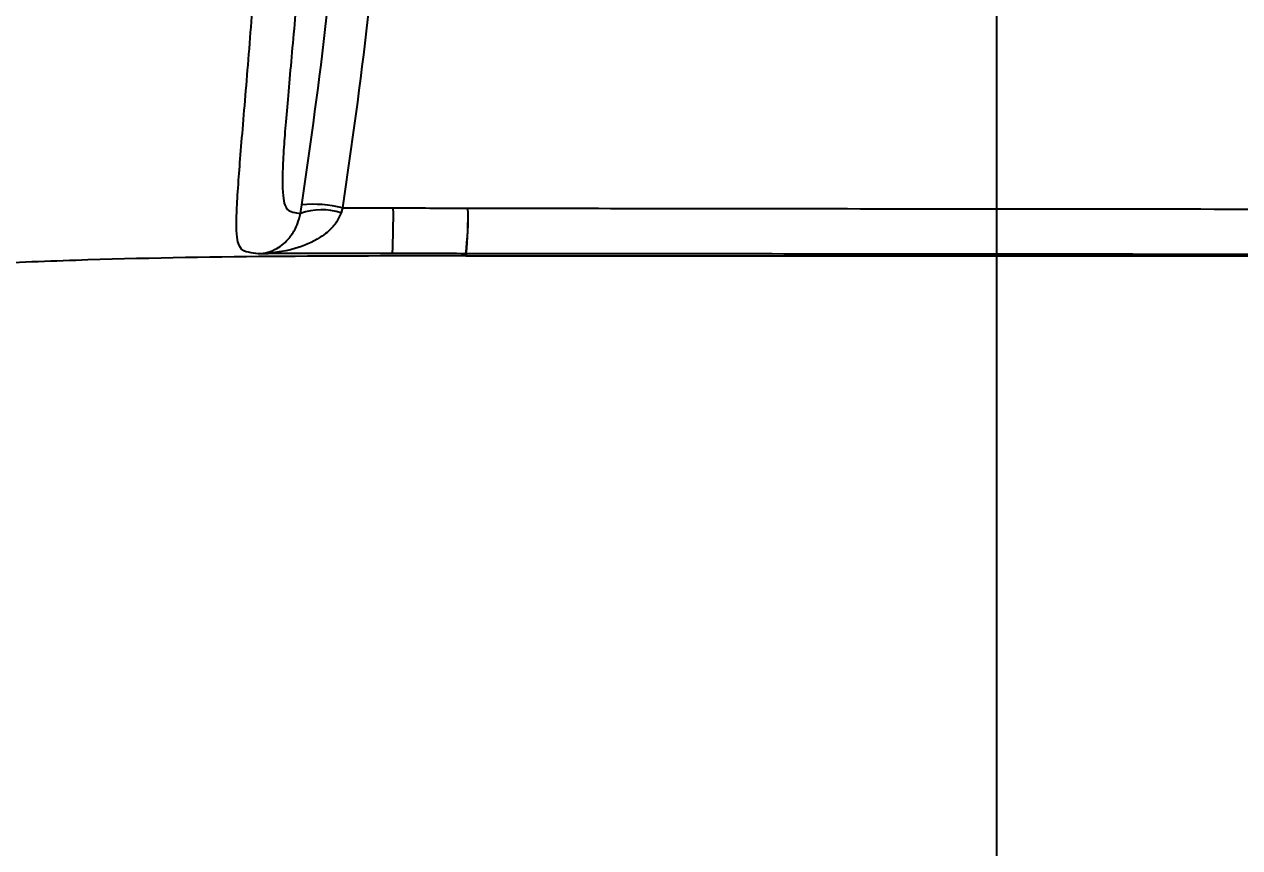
# Model space of a CAD drawing. Header units: inches. Extents: x 5 to 105, y 0 to 80.
# Drawn here: x 96.691 to 98.741, y 3.557 to 4.945 of the extents above; entities that cross this region are included whole.
import ezdxf

# ---------------------------------------------------------------- set-up
doc = ezdxf.new("R2010")
doc.units = ezdxf.units.IN
doc.header["$MEASUREMENT"] = 0
doc.layers.add('DIM', color=1, linetype='Continuous')
doc.styles.add('Arial', font='arial.ttf')
doc.dimstyles.new('ANSI & Metric .50 Stacked', dxfattribs={"dimscale": 2.666667, "dimtxt": 0.5, "dimasz": 0.625, "dimexe": 0.5, "dimexo": 0.5, "dimgap": 0.166667, "dimtad": 0, "dimtih": 1, "dimtoh": 1, "dimzin": 4, "dimdsep": 46, "dimtxsty": 'Arial', "dimcen": 0.25, "dimadec": 0, "dimazin": 0, "dimtfac": 0.75, "dimtofl": 0, "dimtmove": 0, "dimatfit": 3, "dimfxl": 1, "dimtolj": 1, "dimtzin": 0, "dimarcsym": 0})

# ---------------------------------------------------------------- blocks, each defined once
blk = doc.blocks.new('*D5')
at = {"layer": 'Defpoints', "color": 0, "transparency": 16777216}
for p in [(100.1465, 4.7069), (94.1083, 4.3011), (100.1465, 1.1511)]:
    blk.add_point(p, dxfattribs=at)
at = {"layer": 'DIM', "color": 0, "lineweight": -2, "transparency": 16777216}
for p, q in [((100.1465, 4.2069), (100.1465, 0.6511)), ((94.1083, 3.8011), (94.1083, 0.6511)), ((94.7333, 1.1511), (95.7297, 1.1511)), ((99.5215, 1.1511), (98.6875, 1.1511))]:
    blk.add_line(p, q, dxfattribs=at)
at = {"layer": 'DIM', "color": 0, "transparency": 16777216}
for points in [[(94.7333, 1.2552), (94.7333, 1.0469), (94.1083, 1.1511)], [(99.5215, 1.2552), (99.5215, 1.0469), (100.1465, 1.1511)]]:
    blk.add_solid(points, dxfattribs=at)
at = {"layer": 'DIM', "color": 0, "transparency": 16777216, "char_height": 0.5, "attachment_point": 5, "style": 'Arial'}
for s, insert in [('\\A1;6.04', (97.2086, 1.573)), ('\\A1;[153mm]', (97.2086, 0.664))]:
    blk.add_mtext(s, dxfattribs=dict(at, insert=insert))
blk = doc.blocks.new('*D6')
at = {"layer": 'Defpoints', "color": 0, "transparency": 16777216}
for p in [(98.3308, 6.5499), (100.1465, 4.7069), (100.1465, 2.8047)]:
    blk.add_point(p, dxfattribs=at)
at = {"layer": 'DIM', "color": 0, "lineweight": -2, "transparency": 16777216}
for p, q in [((98.3308, 6.0499), (98.3308, 2.3047)), ((100.1465, 4.2069), (100.1465, 2.3047)), ((98.9558, 2.8047), (99.5215, 2.8047)), ((100.1465, 2.8047), (100.7715, 2.8047))]:
    blk.add_line(p, q, dxfattribs=at)
at = {"layer": 'DIM', "color": 0, "transparency": 16777216}
for points in [[(98.9558, 2.9089), (98.9558, 2.7006), (98.3308, 2.8047)], [(99.5215, 2.9089), (99.5215, 2.7006), (100.1465, 2.8047)]]:
    blk.add_solid(points, dxfattribs=at)
at = {"layer": 'DIM', "color": 0, "transparency": 16777216, "char_height": 0.5, "attachment_point": 5, "style": 'Arial'}
for s, insert in [('\\A1;1.82', (102.0562, 3.2267)), ('\\A1;[46mm]', (102.0562, 2.3176))]:
    blk.add_mtext(s, dxfattribs=dict(at, insert=insert))

msp = doc.modelspace()

# ---------------------------------------------------------------- linework, layer by layer
for p, q in [((97.1563, 4.6267), (97.1588, 4.6412)), ((97.2276, 4.636), (97.2251, 4.6279)), ((97.436, 4.555), (97.4357, 4.555)), ((97.4357, 4.555), (97.436, 4.555)), ((97.4361, 4.5587), (97.436, 4.555)), ((97.436, 4.555), (98.8629, 4.555))]:
    msp.add_line(p, q)
at = {"flags": 128}
msp.add_lwpolyline([(97.4357, 4.555), (97.4356, 4.5573), (97.4356, 4.5587)], dxfattribs=at)
for centre, radius, start, end in [((97.178, 4.4374), 0.2046, 75.9855, 95.4052), ((95.9365, 4.6213), 1.3767, 357.4207, 0.6113), ((96.9007, 4.6217), 0.5385, 353.2908, 1.4593), ((96.8911, 4.6181), 0.5482, 353.782, 1.8032), ((97.1925, 4.5231), 0.1097, 72.7169, 109.2489), ((97.4361, 4.6381), 0.0794, 269.6028, 270.0066)]:
    msp.add_arc(centre, radius, start, end)
for points, knots in [([(97.1588, 4.6412), (97.1738, 4.746), (97.204, 4.9561), (97.2378, 5.3817), (97.2637, 5.916), (97.271, 6.56), (97.2632, 7.2054), (97.2366, 7.7379), (97.2025, 8.1562), (97.1733, 8.3578), (97.1587, 8.4587)], [0, 0, 0, 0, 0.083251, 0.166796, 0.334515, 0.502266, 0.6711, 0.8399, 0.919861, 1, 1, 1, 1]), ([(97.3206, 5.7019), (97.3136, 5.5588), (97.3015, 5.3089), (97.273, 4.9529), (97.2427, 4.7417), (97.2276, 4.636)], [0, 0, 0, 0, 0.401062, 0.700183, 1, 1, 1, 1]), ([(97.0857, 4.5586), (97.0801, 4.5593), (97.0689, 4.5607), (97.0561, 4.5642), (97.05, 4.5805), (97.0483, 4.6014), (97.049, 4.634), (97.0517, 4.6768), (97.0559, 4.7307), (97.0626, 4.8102), (97.0723, 4.9276), (97.08, 5.0289), (97.0837, 5.0784)], [0, 0, 0, 0, 0.204554, 0.409012, 0.484514, 0.559937, 0.625485, 0.690905, 0.744358, 0.797807, 0.901216, 1, 1, 1, 1]), ([(97.1578, 5.0803), (97.1542, 5.0376), (97.1469, 4.9499), (97.1356, 4.8276), (97.1285, 4.7433), (97.1261, 4.6953), (97.126, 4.6654), (97.1281, 4.6459), (97.1337, 4.6319), (97.1437, 4.6284), (97.1521, 4.6273), (97.1563, 4.6267)], [0, 0, 0, 0, 0.102322, 0.209962, 0.317668, 0.386731, 0.455947, 0.540544, 0.625238, 0.812576, 1, 1, 1, 1]), ([(97.2276, 4.636), (97.2284, 4.636), (97.2569, 4.636), (97.2854, 4.636), (97.3131, 4.636)], [0, 0, 0, 0, 0.028691, 1, 1, 1, 1]), ([(97.3131, 4.636), (97.3337, 4.6359), (97.3757, 4.6358), (97.4177, 4.6355), (97.4391, 4.6354)], [0, 0, 0, 0, 0.49077, 1, 1, 1, 1]), ([(97.4391, 4.6354), (97.5459, 4.6353), (97.7596, 4.6352), (98.2072, 4.6344), (98.5501, 4.6342), (98.786, 4.634)], [0, 0, 0, 0, 0.237511, 0.475353, 1, 1, 1, 1]), ([(97.2251, 4.6279), (97.2224, 4.6217), (97.2188, 4.6132), (97.2071, 4.5989), (97.1851, 4.5812), (97.1424, 4.5639), (97.1064, 4.559), (97.0859, 4.5586), (97.0857, 4.5586)], [0, 0, 0, 0, 0.111743, 0.151776, 0.320976, 0.61032, 0.997344, 1, 1, 1, 1]), ([(97.0857, 4.5586), (97.0858, 4.5586), (97.0961, 4.559), (97.1143, 4.564), (97.1359, 4.5811), (97.147, 4.5982), (97.153, 4.6122), (97.1549, 4.6204), (97.1563, 4.6267)], [0, 0, 0, 0, 0.0026889, 0.389589, 0.679687, 0.8492158, 0.8859181, 1, 1, 1, 1]), ([(97.4357, 4.555), (97.2162, 4.5549), (96.9404, 4.5548), (96.665, 4.5433), (96.6088, 4.5409)], [0, 0, 0, 0, 0.796035, 1, 1, 1, 1]), ([(97.3118, 4.5593), (97.2846, 4.5593), (97.231, 4.5594), (97.1557, 4.5591), (97.1075, 4.5588), (97.0857, 4.5586)], [0, 0, 0, 0, 0.3613338, 0.7104942, 1, 1, 1, 1]), ([(97.4356, 4.5587), (97.4146, 4.5589), (97.3733, 4.5592), (97.3321, 4.5593), (97.3118, 4.5593)], [0, 0, 0, 0, 0.509152, 1, 1, 1, 1]), ([(98.7832, 4.5575), (98.5456, 4.5577), (98.2019, 4.5579), (97.7543, 4.5585), (97.5422, 4.5587), (97.4361, 4.5587)], [0, 0, 0, 0, 0.528413, 0.764144, 1, 1, 1, 1])]:
    msp.add_open_spline(points, degree=3, knots=knots)

# ---------------------------------------------------------------- dimensions: what is measured, and where the dimension line sits
at = {"layer": 'DIM'}
for base, p1, picture, middle in [((100.1465, 2.8047), (98.3308, 6.5499), '*D6', (102.0562, 2.8047)), ((100.1465, 1.1511), (94.1083, 4.3011), '*D5', (97.2086, 1.1511))]:
    dim = msp.add_linear_dim(base=base, p1=p1, p2=(100.1465, 4.7069), angle=180, dimstyle='ANSI & Metric .50 Stacked', override={"dimpost": '\\X'}, dxfattribs=at)
    dim.commit()
    dim.dimension.update_dxf_attribs({"geometry": picture, "text_midpoint": middle, "dimtype": 160})

doc.saveas('drawing.dxf')
